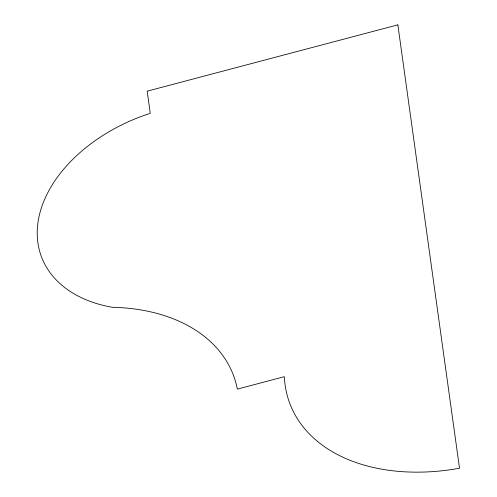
<?xml version="1.0" encoding="UTF-8"?>
<svg xmlns="http://www.w3.org/2000/svg" width="497" height="497" viewBox="0 0 497 497"><rect width="100%" height="100%" fill="white"/><g stroke="black" fill="none" stroke-linecap="round" stroke-linejoin="round"><path stroke-width="0.75" d="M397.855 24.85L147.174 91.168L150.262 113.335A141.775 95.964 -20.8 0 0 38.691 218.226A141.775 95.964 -20.8 0 0 112.254 307.276A183.244 124.033 -20.8 0 1 237.342 389.114L284.346 376.683A184.896 125.151 -20.8 0 0 459.52 468.255L397.855 24.85"/></g></svg>
